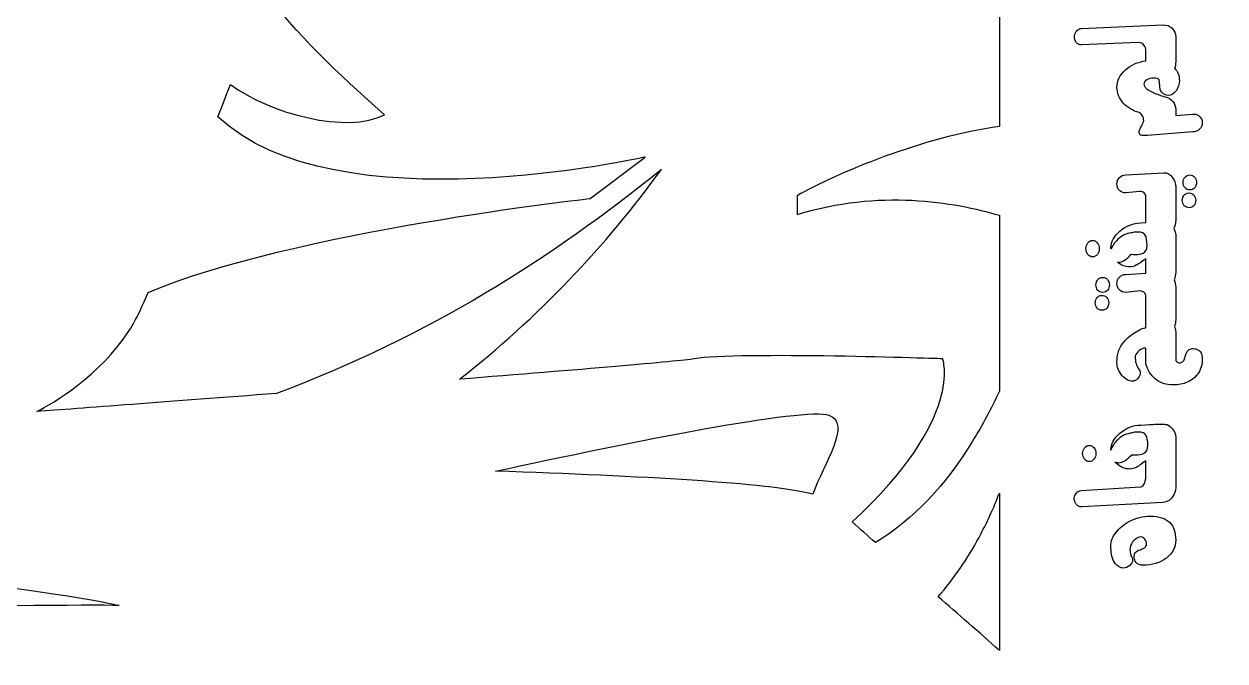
# Model space of a CAD drawing. Extents: x -11 to 3328, y 13 to 1701.
# Drawn here: x 1335 to 1662, y 1191 to 1364.5 of the extents above; entities that cross this region are included whole.
import ezdxf

# ---------------------------------------------------------------- set-up
doc = ezdxf.new("R2010")
doc.units = 0
doc.layers.add('H0107_Printing_Least_5', color=7, linetype='CONTINUOUS')

msp = doc.modelspace()

# ---------------------------------------------------------------- linework, layer by layer
at = {"layer": 'H0107_Printing_Least_5', "color": 1}
for points in [[(1600.54696, 1374.192466), (1600.54696, 1336.535467)], [(1622.816959, 1363.248466), (1645.082959, 1364.254466)], [(1648.548959, 1360.970466), (1648.548959, 1354.153466)], [(1638.414959, 1359.402466), (1622.818959, 1358.791466)], [(1640.460959, 1354.450466), (1640.460959, 1357.157466)], [(1648.218959, 1352.387466), (1648.334959, 1352.321466)], [(1643.472959, 1349.647466), (1642.999959, 1349.697466), (1642.590959, 1349.713466)], [(1648.548959, 1341.147466), (1648.548959, 1339.513467), (1653.192959, 1339.942467), (1653.373959, 1339.942467), (1653.539959, 1339.942467)], [(1653.187959, 1335.090467), (1640.857959, 1334.066467), (1640.428959, 1334.066467), (1639.998959, 1334.066467)], [(1489.092963, 1316.938467), (1504.095962, 1328.231467)], [(1634.948959, 1323.339467), (1645.297959, 1323.966467)], [(1638.810959, 1318.849467), (1634.948959, 1318.453467)], [(1648.548959, 1319.889467), (1648.548959, 1311.009467)], [(1545.478961, 1317.707467), (1545.478961, 1312.554467)], [(1639.017959, 1310.265467), (1640.460959, 1310.375467), (1640.460959, 1317.430467)], [(1600.54696, 1312.356467), (1600.54696, 1264.413468)], [(1638.263959, 1307.801467), (1637.221959, 1307.725467)], [(1648.548959, 1307.014467), (1648.548959, 1296.913468)], [(1636.449959, 1301.730467), (1637.029959, 1301.692467), (1637.529959, 1301.692467)], [(1634.935959, 1296.237468), (1640.460959, 1296.571468), (1640.460959, 1300.528467), (1639.270959, 1299.686468)], [(1638.806959, 1291.747468), (1634.936959, 1291.351468)], [(1648.548959, 1292.787468), (1648.548959, 1283.908468)], [(1640.460959, 1281.745468), (1640.460959, 1283.610468), (1640.460959, 1290.328468)], [(1648.548959, 1280.524468), (1648.548959, 1273.426468), (1648.548959, 1273.228468)], [(1640.460959, 1271.792468), (1640.460959, 1276.100468), (1640.327959, 1276.150468), (1640.093959, 1276.166468)], [(1653.307959, 1276.067468), (1653.719959, 1276.018468)], [(1637.556959, 1274.037468), (1637.556959, 1273.558468), (1637.556959, 1273.393468)], [(1651.282959, 1274.400468), (1651.579959, 1275.077468)], [(1637.181959, 1267.171468), (1636.999959, 1267.155468), (1636.769959, 1267.137468)], [(1638.416959, 1253.320469), (1637.358959, 1253.243469)], [(1639.017959, 1255.205469), (1641.413959, 1255.387469)], [(1643.809959, 1255.469469), (1644.057959, 1255.469469), (1644.289959, 1255.469469), (1644.470959, 1255.469469), (1645.098959, 1255.469469)], [(1648.548959, 1251.954469), (1648.548959, 1242.068469), (1648.548959, 1241.853469), (1648.548959, 1238.172469)], [(1636.574959, 1247.156469), (1637.162959, 1247.118469), (1637.671959, 1247.118469)], [(1640.460959, 1242.068469), (1640.460959, 1245.467469), (1639.270959, 1244.625469)], [(1600.54696, 1236.713469), (1600.54696, 1193.80647)], [(1622.816959, 1237.392469), (1639.008959, 1238.375469)], [(1620.951959, 1234.968469), (1620.951959, 1235.100469), (1620.951959, 1235.265469)], [(1645.082959, 1234.145469), (1623.014959, 1232.940469)], [(1639.150959, 1224.753469), (1639.017959, 1224.753469)], [(1630.921959, 1222.063469), (1630.921959, 1222.691469)], [(1637.242959, 1219.34047), (1637.308959, 1219.81847), (1637.375959, 1220.099469)], [(1636.565959, 1219.27447), (1636.747959, 1218.87747), (1636.796959, 1218.46547)], [(1634.337959, 1216.27047), (1633.908959, 1216.30347)]]:
    msp.add_lwpolyline(points, dxfattribs=at)
for points in [[(1648.639959, 1346.288466)], [(1647.599959, 1322.777467)], [(1652.394959, 1319.262467)], [(1653.491959, 1314.995467)], [(1625.936959, 1301.039467)], [(1628.659959, 1291.351468)], [(1628.478959, 1286.514468)], [(1625.011959, 1249.692469)], [(1549.767961, 1236.412469)], [(1645.082959, 1234.145469)], [(1646.929959, 1228.682469)], [(1583.85896, 1208.45247)]]:
    msp.add_lwpolyline(points, close=True, dxfattribs=at)
for points in [[(1624.245959, 1164.868471), (1751.840956, 1164.868471), (1840.169954, 1283.412468), (1840.169954, 1411.007465)], [(1433.089964, 1339.769467), (1424.178964, 1347.684466), (1410.417965, 1360.024466), (1401.899965, 1371.603466)], [(1645.082959, 1364.254466), (1646.089959, 1364.254466), (1646.918959, 1363.946466), (1647.570959, 1363.330466)], [(1620.985959, 1361.184466), (1620.985959, 1361.668466), (1621.185959, 1362.133466), (1621.586959, 1362.579466)], [(1621.463959, 1359.476466), (1621.144959, 1359.932466), (1620.985959, 1360.502466), (1620.985959, 1361.184466)], [(1621.586959, 1362.579466), (1621.989959, 1363.025466), (1622.398959, 1363.248466), (1622.816959, 1363.248466)], [(1647.570959, 1363.330466), (1648.222959, 1362.714466), (1648.548959, 1361.927466), (1648.548959, 1360.970466)], [(1622.818959, 1358.791466), (1622.235959, 1358.791466), (1621.783959, 1359.019466), (1621.463959, 1359.476466)], [(1639.982959, 1358.659466), (1639.608959, 1359.155466), (1639.085959, 1359.402466), (1638.414959, 1359.402466)], [(1640.460959, 1357.157466), (1640.460959, 1357.741466), (1640.301959, 1358.241466), (1639.982959, 1358.659466)], [(1634.849959, 1351.991466), (1636.334959, 1353.311466), (1638.205959, 1354.131466), (1640.460959, 1354.450466)], [(1648.548959, 1354.153466), (1648.548959, 1353.537466), (1648.439959, 1352.948466), (1648.218959, 1352.387466)], [(1632.555959, 1347.253466), (1632.555959, 1349.025466), (1633.320959, 1350.605466), (1634.849959, 1351.991466)], [(1648.334959, 1352.321466), (1648.718959, 1351.936466), (1649.019959, 1351.463466), (1649.234959, 1350.901466)], [(1649.234959, 1350.901466), (1649.448959, 1350.340466), (1649.556959, 1349.724466), (1649.556959, 1349.053466)], [(1387.769965, 1339.205467), (1389.255965, 1343.066466), (1389.649965, 1344.090466), (1391.150965, 1348.024466)], [(1391.150965, 1348.024466), (1401.776965, 1339.984467), (1423.172964, 1334.433467), (1433.089964, 1339.769467)], [(1640.658959, 1349.226466), (1640.164959, 1348.902466), (1639.916959, 1348.514466), (1639.916959, 1348.062466)], [(1639.916959, 1348.062466), (1639.916959, 1347.787466), (1640.031959, 1347.518466), (1640.263959, 1347.253466)], [(1642.590959, 1349.713466), (1641.797959, 1349.713466), (1641.154959, 1349.551466), (1640.658959, 1349.226466)], [(1644.011959, 1349.268466), (1643.913959, 1349.521466), (1643.734959, 1349.647466), (1643.472959, 1349.647466)], [(1644.174959, 1348.310466), (1644.120959, 1348.816466), (1644.065959, 1349.136466), (1644.011959, 1349.268466)], [(1644.273959, 1347.253466), (1644.207959, 1347.617466), (1644.174959, 1347.969466), (1644.174959, 1348.310466)], [(1649.556959, 1349.053466), (1649.556959, 1348.052466), (1649.250959, 1347.130466), (1648.639959, 1346.288466)], [(1634.284959, 1342.946466), (1633.131959, 1344.255466), (1632.555959, 1345.691466), (1632.555959, 1347.253466)], [(1640.263959, 1347.253466), (1640.636959, 1346.792466), (1641.368959, 1346.302466), (1642.458959, 1345.785466)], [(1642.458959, 1345.785466), (1643.371959, 1345.356466), (1644.455959, 1344.965466), (1645.710959, 1344.613466)], [(1644.933959, 1345.677466), (1644.494959, 1346.112466), (1644.273959, 1346.638466), (1644.273959, 1347.253466)], [(1646.501959, 1345.026466), (1645.896959, 1345.026466), (1645.374959, 1345.242466), (1644.933959, 1345.677466)], [(1645.710959, 1344.613466), (1646.546959, 1344.415466), (1647.228959, 1344.010466), (1647.756959, 1343.399466)], [(1648.639959, 1346.288466), (1648.028959, 1345.446466), (1647.316959, 1345.026466), (1646.501959, 1345.026466)], [(1638.598959, 1340.322466), (1636.842959, 1340.827466), (1635.404959, 1341.702466), (1634.284959, 1342.946466)], [(1647.756959, 1343.399466), (1648.284959, 1342.789466), (1648.548959, 1342.038466), (1648.548959, 1341.147466)], [(1504.095962, 1328.231467), (1504.095962, 1328.231467), (1419.695965, 1308.937467), (1387.769965, 1339.205467)], [(1639.463959, 1339.554467), (1639.216959, 1339.955467), (1638.928959, 1340.211466), (1638.598959, 1340.322466)], [(1639.215959, 1336.666467), (1639.627959, 1337.376467), (1639.833959, 1337.862467), (1639.833959, 1338.126467)], [(1639.833959, 1338.126467), (1639.833959, 1338.677467), (1639.710959, 1339.152467), (1639.463959, 1339.554467)], [(1653.539959, 1339.942467), (1654.164959, 1339.942467), (1654.696959, 1339.698467), (1655.136959, 1339.210467)], [(1655.794959, 1337.507467), (1655.794959, 1336.817467), (1655.541959, 1336.241467), (1655.035959, 1335.780467)], [(1655.136959, 1339.210467), (1655.575959, 1338.722467), (1655.794959, 1338.154467), (1655.794959, 1337.507467)], [(1600.54696, 1336.535467), (1579.916961, 1333.823467), (1555.854961, 1323.659467), (1545.478961, 1317.707467)], [(1638.596959, 1335.090467), (1638.596959, 1335.430467), (1638.802959, 1335.956467), (1639.215959, 1336.666467)], [(1638.991959, 1334.231467), (1638.728959, 1334.385467), (1638.596959, 1334.671467), (1638.596959, 1335.090467)], [(1639.998959, 1334.066467), (1639.515959, 1334.066467), (1639.179959, 1334.121467), (1638.991959, 1334.231467)], [(1655.035959, 1335.780467), (1654.529959, 1335.319467), (1653.913959, 1335.090467), (1653.187959, 1335.090467)], [(1508.517962, 1324.843467), (1478.782963, 1300.771467), (1445.222964, 1279.314468), (1403.702965, 1263.831468)], [(1453.536964, 1267.707468), (1474.912963, 1284.407468), (1493.535963, 1304.210467), (1508.517962, 1324.843467)], [(1632.555959, 1320.912467), (1632.555959, 1321.605467), (1632.780959, 1322.183467), (1633.231959, 1322.645467)], [(1633.231959, 1322.645467), (1633.683959, 1323.107467), (1634.255959, 1323.339467), (1634.948959, 1323.339467)], [(1645.297959, 1323.966467), (1646.199959, 1323.966467), (1646.967959, 1323.570467), (1647.599959, 1322.777467)], [(1647.599959, 1322.777467), (1648.233959, 1321.985467), (1648.548959, 1321.022467), (1648.548959, 1319.889467)], [(1650.562959, 1321.325467), (1650.562959, 1321.929467), (1650.738959, 1322.414467), (1651.090959, 1322.777467)], [(1651.090959, 1319.823467), (1650.738959, 1320.230467), (1650.562959, 1320.731467), (1650.562959, 1321.325467)], [(1651.090959, 1322.777467), (1651.421959, 1323.151467), (1651.854959, 1323.339467), (1652.394959, 1323.339467)], [(1652.394959, 1323.339467), (1652.890959, 1323.339467), (1653.315959, 1323.151467), (1653.673959, 1322.777467)], [(1653.673959, 1322.777467), (1654.031959, 1322.403467), (1654.209959, 1321.919467), (1654.209959, 1321.325467)], [(1654.209959, 1321.325467), (1654.209959, 1320.731467), (1654.033959, 1320.230467), (1653.681959, 1319.823467)], [(1545.478961, 1312.554467), (1567.752961, 1319.517467), (1588.17396, 1316.040467), (1600.54696, 1312.356467)], [(1633.223959, 1319.146467), (1632.778959, 1319.608467), (1632.555959, 1320.197467), (1632.555959, 1320.912467)], [(1634.948959, 1318.453467), (1634.244959, 1318.453467), (1633.668959, 1318.684467), (1633.223959, 1319.146467)], [(1639.957959, 1318.437467), (1639.622959, 1318.712467), (1639.240959, 1318.849467), (1638.810959, 1318.849467)], [(1640.460959, 1317.430467), (1640.460959, 1317.826467), (1640.293959, 1318.162467), (1639.957959, 1318.437467)], [(1650.347959, 1316.456467), (1650.347959, 1317.050467), (1650.523959, 1317.531467), (1650.875959, 1317.900467)], [(1650.875959, 1317.900467), (1651.228959, 1318.269467), (1651.662959, 1318.453467), (1652.180959, 1318.453467)], [(1652.394959, 1319.262467), (1651.888959, 1319.262467), (1651.453959, 1319.449467), (1651.090959, 1319.823467)], [(1652.180959, 1318.453467), (1652.675959, 1318.453467), (1653.109959, 1318.265467), (1653.483959, 1317.891467)], [(1653.681959, 1319.823467), (1653.329959, 1319.449467), (1652.900959, 1319.262467), (1652.394959, 1319.262467)], [(1653.483959, 1317.891467), (1653.835959, 1317.518467), (1654.011959, 1317.039467), (1654.011959, 1316.456467)], [(1368.809966, 1291.355468), (1408.185965, 1307.995467), (1489.092963, 1316.938467), (1489.092963, 1316.938467)], [(1650.892959, 1314.979467), (1650.529959, 1315.347467), (1650.347959, 1315.839467), (1650.347959, 1316.456467)], [(1652.180959, 1314.425467), (1651.684959, 1314.425467), (1651.255959, 1314.609467), (1650.892959, 1314.979467)], [(1653.491959, 1314.995467), (1653.145959, 1314.615467), (1652.708959, 1314.425467), (1652.180959, 1314.425467)], [(1654.011959, 1316.456467), (1654.011959, 1315.862467), (1653.839959, 1315.374467), (1653.491959, 1314.995467)], [(1630.921959, 1303.532467), (1630.921959, 1305.127467), (1631.735959, 1306.635467), (1633.366959, 1308.054467)], [(1633.366959, 1308.054467), (1635.040959, 1309.528467), (1636.925959, 1310.265467), (1639.017959, 1310.265467)], [(1648.548959, 1311.009467), (1648.548959, 1310.153467), (1648.371959, 1309.402467), (1648.035959, 1308.743467)], [(1648.035959, 1308.743467), (1648.375959, 1308.181467), (1648.548959, 1307.606467), (1648.548959, 1307.014467)], [(1624.104959, 1303.301467), (1624.104959, 1303.894467), (1624.283959, 1304.414467), (1624.640959, 1304.860467)], [(1624.640959, 1304.860467), (1624.998959, 1305.306467), (1625.430959, 1305.529467), (1625.936959, 1305.529467)], [(1625.936959, 1305.529467), (1626.431959, 1305.529467), (1626.852959, 1305.312467), (1627.198959, 1304.877467)], [(1627.198959, 1304.877467), (1627.546959, 1304.442467), (1627.718959, 1303.916467), (1627.718959, 1303.301467)], [(1632.400959, 1305.419467), (1631.657959, 1304.608467), (1631.188959, 1303.849467), (1630.956959, 1303.135467)], [(1635.986959, 1307.455467), (1634.676959, 1307.276467), (1633.481959, 1306.597467), (1632.400959, 1305.419467)], [(1637.221959, 1307.725467), (1636.810959, 1307.672467), (1636.398959, 1307.583467), (1635.986959, 1307.455467)], [(1640.250959, 1306.975467), (1639.903959, 1307.525467), (1639.240959, 1307.801467), (1638.263959, 1307.801467)], [(1640.769959, 1304.113467), (1640.769959, 1305.470467), (1640.596959, 1306.424467), (1640.250959, 1306.975467)], [(1624.640959, 1301.699467), (1624.283959, 1302.140467), (1624.104959, 1302.674467), (1624.104959, 1303.301467)], [(1625.936959, 1301.039467), (1625.430959, 1301.039467), (1624.998959, 1301.260467), (1624.640959, 1301.699467)], [(1627.215959, 1301.699467), (1626.879959, 1301.260467), (1626.453959, 1301.039467), (1625.936959, 1301.039467)], [(1627.718959, 1303.301467), (1627.718959, 1302.674467), (1627.551959, 1302.140467), (1627.215959, 1301.699467)], [(1630.956959, 1303.135467), (1630.948959, 1303.269467), (1630.921959, 1303.394467), (1630.921959, 1303.532467)], [(1632.978959, 1299.579468), (1633.981959, 1299.579468), (1635.138959, 1300.296467), (1636.449959, 1301.730467)], [(1637.529959, 1301.692467), (1638.352959, 1301.692467), (1639.060959, 1301.820467), (1639.651959, 1302.077467)], [(1639.651959, 1302.077467), (1640.397959, 1302.460467), (1640.769959, 1303.138467), (1640.769959, 1304.113467)], [(1636.178959, 1298.300468), (1634.828959, 1298.300468), (1633.671959, 1298.747468), (1632.690959, 1299.606468)], [(1632.690959, 1299.606468), (1632.785959, 1299.595468), (1632.877959, 1299.579468), (1632.978959, 1299.579468)], [(1637.782959, 1298.745468), (1637.198959, 1298.448468), (1636.663959, 1298.300468), (1636.178959, 1298.300468)], [(1638.419959, 1299.108468), (1638.204959, 1298.965468), (1637.991959, 1298.844468), (1637.782959, 1298.745468)], [(1639.270959, 1299.686468), (1638.918959, 1299.443468), (1638.634959, 1299.251468), (1638.419959, 1299.108468)], [(1627.356959, 1294.858468), (1627.708959, 1295.238468), (1628.143959, 1295.428468), (1628.659959, 1295.428468)], [(1628.659959, 1295.428468), (1629.177959, 1295.428468), (1629.614959, 1295.238468), (1629.972959, 1294.858468)], [(1632.538959, 1293.810468), (1632.538959, 1294.503468), (1632.764959, 1295.082468), (1633.216959, 1295.543468)], [(1633.216959, 1295.543468), (1633.668959, 1296.005468), (1634.240959, 1296.237468), (1634.935959, 1296.237468)], [(1648.548959, 1296.913468), (1648.548959, 1296.114468), (1648.402959, 1295.412468), (1648.123959, 1294.796468)], [(1626.827959, 1293.397468), (1626.827959, 1293.992468), (1627.004959, 1294.479468), (1627.356959, 1294.858468)], [(1627.347959, 1291.920468), (1627.000959, 1292.300468), (1626.827959, 1292.792468), (1626.827959, 1293.397468)], [(1628.659959, 1291.351468), (1628.131959, 1291.351468), (1627.694959, 1291.541468), (1627.347959, 1291.920468)], [(1629.988959, 1291.920468), (1629.642959, 1291.541468), (1629.199959, 1291.351468), (1628.659959, 1291.351468)], [(1629.972959, 1294.858468), (1630.330959, 1294.479468), (1630.508959, 1293.992468), (1630.508959, 1293.397468)], [(1630.508959, 1293.397468), (1630.508959, 1292.792468), (1630.334959, 1292.300468), (1629.988959, 1291.920468)], [(1633.208959, 1292.044468), (1632.761959, 1292.506468), (1632.538959, 1293.095468), (1632.538959, 1293.810468)], [(1634.936959, 1291.351468), (1634.230959, 1291.351468), (1633.655959, 1291.582468), (1633.208959, 1292.044468)], [(1639.956959, 1291.335468), (1639.620959, 1291.610468), (1639.237959, 1291.747468), (1638.806959, 1291.747468)], [(1648.123959, 1294.796468), (1648.398959, 1294.197468), (1648.548959, 1293.533468), (1648.548959, 1292.787468)], [(1364.979966, 1283.251468), (1365.944966, 1284.987468), (1367.246966, 1287.767468), (1368.809966, 1291.355468)], [(1626.646959, 1288.545468), (1626.646959, 1289.128468), (1626.822959, 1289.601468), (1627.174959, 1289.965468)], [(1627.182959, 1287.068468), (1626.824959, 1287.436468), (1626.646959, 1287.929468), (1626.646959, 1288.545468)], [(1627.174959, 1289.965468), (1627.504959, 1290.338468), (1627.939959, 1290.526468), (1628.478959, 1290.526468)], [(1628.478959, 1290.526468), (1628.984959, 1290.526468), (1629.418959, 1290.336468), (1629.782959, 1289.956468)], [(1629.782959, 1289.956468), (1630.145959, 1289.577468), (1630.326959, 1289.106468), (1630.326959, 1288.545468)], [(1630.326959, 1288.545468), (1630.326959, 1287.951468), (1630.153959, 1287.464468), (1629.806959, 1287.084468)], [(1640.460959, 1290.328468), (1640.460959, 1290.724468), (1640.293959, 1291.060468), (1639.956959, 1291.335468)], [(1628.478959, 1286.514468), (1627.971959, 1286.514468), (1627.540959, 1286.699468), (1627.182959, 1287.068468)], [(1629.806959, 1287.084468), (1629.460959, 1286.704468), (1629.017959, 1286.514468), (1628.478959, 1286.514468)], [(1363.601966, 1280.963468), (1364.259966, 1281.985468), (1364.586966, 1282.554468), (1364.979966, 1283.251468)], [(1648.548959, 1283.908468), (1648.548959, 1283.217468), (1648.434959, 1282.594468), (1648.216959, 1282.032468)], [(1648.216959, 1282.032468), (1648.433959, 1281.581468), (1648.548959, 1281.080468), (1648.548959, 1280.524468)], [(1338.472967, 1258.893469), (1342.843966, 1261.186468), (1355.747966, 1268.697468), (1363.601966, 1280.963468)], [(1634.552959, 1277.916468), (1635.157959, 1278.730468), (1636.087959, 1279.547468), (1637.342959, 1280.366468)], [(1637.342959, 1280.366468), (1638.596959, 1281.187468), (1639.635959, 1281.646468), (1640.460959, 1281.745468)], [(1632.950959, 1275.225468), (1633.281959, 1276.271468), (1633.814959, 1277.167468), (1634.552959, 1277.916468)], [(1638.633959, 1275.514468), (1638.104959, 1275.079468), (1637.745959, 1274.587468), (1637.556959, 1274.037468)], [(1640.093959, 1276.166468), (1639.648959, 1276.166468), (1639.162959, 1275.949468), (1638.633959, 1275.514468)], [(1651.579959, 1275.077468), (1651.721959, 1275.374468), (1651.946959, 1275.616468), (1652.254959, 1275.803468)], [(1652.254959, 1275.803468), (1652.418959, 1275.891468), (1652.580959, 1275.957468), (1652.739959, 1276.002468)], [(1652.739959, 1276.002468), (1652.899959, 1276.045468), (1653.088959, 1276.067468), (1653.307959, 1276.067468)], [(1653.719959, 1276.018468), (1653.884959, 1276.006468), (1654.049959, 1275.968468), (1654.213959, 1275.903468)], [(1654.213959, 1275.903468), (1654.762959, 1275.704468), (1655.174959, 1275.368468), (1655.448959, 1274.895468)], [(1517.459962, 1273.268468), (1513.098962, 1272.543468), (1485.839963, 1270.263468), (1453.536964, 1267.707468)], [(1585.08996, 1273.268468), (1585.08996, 1273.268468), (1529.050962, 1275.201468), (1517.459962, 1273.268468)], [(1560.475961, 1228.844469), (1591.25896, 1257.272469), (1585.08996, 1273.268468), (1585.08996, 1273.268468)], [(1632.555959, 1272.205468), (1632.555959, 1273.360468), (1632.687959, 1274.367468), (1632.950959, 1275.225468)], [(1633.929959, 1268.763468), (1633.013959, 1269.847468), (1632.555959, 1270.994468), (1632.555959, 1272.205468)], [(1637.556959, 1273.393468), (1637.556959, 1272.777468), (1637.676959, 1272.178468), (1637.914959, 1271.594468)], [(1648.548959, 1273.228468), (1648.548959, 1272.887468), (1648.653959, 1272.626468), (1648.861959, 1272.444468)], [(1648.861959, 1272.444468), (1649.070959, 1272.263468), (1649.328959, 1272.172468), (1649.635959, 1272.172468)], [(1649.635959, 1272.172468), (1649.899959, 1272.172468), (1650.162959, 1272.265468), (1650.426959, 1272.452468)], [(1650.426959, 1272.452468), (1650.689959, 1272.639468), (1650.871959, 1272.898468), (1650.969959, 1273.228468)], [(1650.969959, 1273.228468), (1651.068959, 1273.701468), (1651.172959, 1274.092468), (1651.282959, 1274.400468)], [(1655.794959, 1273.426468), (1655.794959, 1271.765468), (1655.404959, 1270.362468), (1654.624959, 1269.218468)], [(1655.448959, 1274.895468), (1655.679959, 1274.499468), (1655.794959, 1274.009468), (1655.794959, 1273.426468)], [(1637.914959, 1271.594468), (1638.077959, 1271.132468), (1638.371959, 1270.604468), (1638.795959, 1270.010468)], [(1638.909959, 1269.498468), (1638.909959, 1269.069468), (1638.742959, 1268.617468), (1638.407959, 1268.144468)], [(1638.795959, 1270.010468), (1638.871959, 1269.878468), (1638.909959, 1269.707468), (1638.909959, 1269.498468)], [(1642.918959, 1267.847468), (1641.741959, 1268.826468), (1640.922959, 1270.141468), (1640.460959, 1271.792468)], [(1654.624959, 1269.218468), (1653.942959, 1268.216468), (1652.964959, 1267.440468), (1651.689959, 1266.890468)], [(1636.769959, 1267.137468), (1635.792959, 1267.137468), (1634.845959, 1267.679468), (1633.929959, 1268.763468)], [(1638.407959, 1268.144468), (1638.072959, 1267.671468), (1637.664959, 1267.347468), (1637.181959, 1267.171468)], [(1647.930959, 1266.164468), (1645.940959, 1266.164468), (1644.269959, 1266.725468), (1642.918959, 1267.847468)], [(1651.689959, 1266.890468), (1650.579959, 1266.406468), (1649.325959, 1266.164468), (1647.930959, 1266.164468)], [(1403.702965, 1263.831468), (1375.197966, 1261.643468), (1349.583966, 1259.720469), (1338.472967, 1258.893469)], [(1600.54696, 1264.413468), (1598.32596, 1259.700469), (1595.89496, 1255.140469), (1593.21896, 1250.794469)], [(1463.386963, 1242.657469), (1500.332962, 1250.695469), (1547.597961, 1260.223468), (1554.144961, 1257.912469)], [(1554.144961, 1257.912469), (1560.430961, 1255.696469), (1552.729961, 1244.692469), (1549.767961, 1236.412469)], [(1630.921959, 1248.471469), (1630.921959, 1250.066469), (1631.735959, 1251.574469), (1633.366959, 1252.994469)], [(1636.104959, 1252.969469), (1634.774959, 1252.787469), (1633.560959, 1252.099469), (1632.463959, 1250.902469)], [(1633.366959, 1252.994469), (1635.040959, 1254.468469), (1636.925959, 1255.205469), (1639.017959, 1255.205469)], [(1637.358959, 1253.243469), (1636.940959, 1253.189469), (1636.522959, 1253.099469), (1636.104959, 1252.969469)], [(1640.433959, 1252.482469), (1640.080959, 1253.040469), (1639.408959, 1253.320469), (1638.416959, 1253.320469)], [(1640.960959, 1249.576469), (1640.960959, 1250.954469), (1640.784959, 1251.922469), (1640.433959, 1252.482469)], [(1641.413959, 1255.387469), (1641.777959, 1255.387469), (1642.245959, 1255.400469), (1642.818959, 1255.428469)], [(1642.818959, 1255.428469), (1643.391959, 1255.456469), (1643.721959, 1255.469469), (1643.809959, 1255.469469)], [(1645.098959, 1255.469469), (1645.373959, 1255.436469), (1645.577959, 1255.414469), (1645.710959, 1255.404469)], [(1645.710959, 1255.404469), (1646.347959, 1255.404469), (1646.980959, 1255.029469), (1647.608959, 1254.281469)], [(1647.608959, 1254.281469), (1648.235959, 1253.532469), (1648.548959, 1252.757469), (1648.548959, 1251.954469)], [(1593.21896, 1250.794469), (1586.13696, 1239.238469), (1577.138961, 1229.368469), (1566.808961, 1223.189469)], [(1623.741959, 1249.024469), (1624.093959, 1249.470469), (1624.516959, 1249.692469), (1625.011959, 1249.692469)], [(1625.011959, 1249.692469), (1625.529959, 1249.692469), (1625.960959, 1249.478469), (1626.307959, 1249.049469)], [(1632.463959, 1250.902469), (1631.646959, 1250.011469), (1631.135959, 1249.177469), (1630.927959, 1248.401469)], [(1639.825959, 1247.509469), (1640.583959, 1247.898469), (1640.960959, 1248.586469), (1640.960959, 1249.576469)], [(1623.212959, 1247.465469), (1623.212959, 1248.058469), (1623.389959, 1248.578469), (1623.741959, 1249.024469)], [(1623.732959, 1245.913469), (1623.386959, 1246.342469), (1623.212959, 1246.859469), (1623.212959, 1247.465469)], [(1625.011959, 1245.269469), (1624.505959, 1245.269469), (1624.079959, 1245.484469), (1623.732959, 1245.913469)], [(1626.299959, 1245.913469), (1625.947959, 1245.484469), (1625.518959, 1245.269469), (1625.011959, 1245.269469)], [(1626.827959, 1247.465469), (1626.827959, 1246.859469), (1626.652959, 1246.342469), (1626.299959, 1245.913469)], [(1626.307959, 1249.049469), (1626.654959, 1248.620469), (1626.827959, 1248.092469), (1626.827959, 1247.465469)], [(1630.927959, 1248.401469), (1630.927959, 1248.425469), (1630.921959, 1248.447469), (1630.921959, 1248.471469)], [(1633.050959, 1244.972469), (1634.068959, 1244.972469), (1635.243959, 1245.701469), (1636.574959, 1247.156469)], [(1637.671959, 1247.118469), (1638.506959, 1247.118469), (1639.225959, 1247.248469), (1639.825959, 1247.509469)], [(1549.767961, 1236.412469), (1537.410962, 1239.514469), (1503.150962, 1241.296469), (1463.386963, 1242.657469)], [(1632.458959, 1244.732469), (1632.310959, 1244.877469), (1632.196959, 1245.037469), (1632.069959, 1245.192469)], [(1632.069959, 1245.192469), (1632.357959, 1245.050469), (1632.681959, 1244.972469), (1633.050959, 1244.972469)], [(1636.178959, 1243.239469), (1634.724959, 1243.239469), (1633.483959, 1243.736469), (1632.458959, 1244.732469)], [(1637.782959, 1243.684469), (1637.198959, 1243.387469), (1636.663959, 1243.239469), (1636.178959, 1243.239469)], [(1638.419959, 1244.048469), (1638.204959, 1243.904469), (1637.991959, 1243.783469), (1637.782959, 1243.684469)], [(1639.270959, 1244.625469), (1638.918959, 1244.383469), (1638.634959, 1244.190469), (1638.419959, 1244.048469)], [(1639.008959, 1238.375469), (1639.486959, 1238.375469), (1639.859959, 1238.754469), (1640.127959, 1239.512469)], [(1640.127959, 1239.512469), (1640.349959, 1240.160469), (1640.460959, 1241.012469), (1640.460959, 1242.068469)], [(1594.99596, 1224.608469), (1597.13596, 1228.576469), (1598.96396, 1232.623469), (1600.54696, 1236.713469)], [(1620.951959, 1235.265469), (1620.951959, 1235.760469), (1621.147959, 1236.238469), (1621.537959, 1236.699469)], [(1621.537959, 1236.699469), (1621.928959, 1237.161469), (1622.355959, 1237.392469), (1622.816959, 1237.392469)], [(1648.548959, 1238.172469), (1648.548959, 1237.281469), (1648.250959, 1236.439469), (1647.653959, 1235.646469)], [(1621.605959, 1233.476469), (1621.270959, 1233.833469), (1621.052959, 1234.330469), (1620.951959, 1234.968469)], [(1623.014959, 1232.940469), (1622.411959, 1232.940469), (1621.941959, 1233.119469), (1621.605959, 1233.476469)], [(1647.653959, 1235.646469), (1646.989959, 1234.744469), (1646.132959, 1234.244469), (1645.082959, 1234.145469)], [(1635.894959, 1228.979469), (1637.667959, 1229.925469), (1639.600959, 1230.399469), (1641.692959, 1230.399469)], [(1641.692959, 1230.399469), (1644.038959, 1230.399469), (1645.784959, 1229.826469), (1646.929959, 1228.682469)], [(1566.808961, 1223.189469), (1564.678961, 1225.060469), (1562.569961, 1226.942469), (1560.475961, 1228.844469)], [(1632.209959, 1225.876469), (1633.156959, 1227.164469), (1634.385959, 1228.198469), (1635.894959, 1228.979469)], [(1646.929959, 1228.682469), (1648.009959, 1227.603469), (1648.548959, 1226.013469), (1648.548959, 1223.912469)], [(1252.806969, 1223.189469), (1266.509968, 1218.89047), (1346.955966, 1209.78347), (1360.863966, 1206.06747)], [(1583.85896, 1208.45247), (1588.24596, 1213.51447), (1591.95296, 1218.97847), (1594.99596, 1224.608469)], [(1630.921959, 1222.691469), (1630.921959, 1223.637469), (1631.350959, 1224.698469), (1632.209959, 1225.876469)], [(1636.796959, 1223.400469), (1636.334959, 1222.773469), (1636.103959, 1222.030469), (1636.103959, 1221.172469)], [(1639.017959, 1224.753469), (1638.067959, 1224.556469), (1637.327959, 1224.104469), (1636.796959, 1223.400469)], [(1640.129959, 1224.135469), (1639.808959, 1224.547469), (1639.482959, 1224.753469), (1639.150959, 1224.753469)], [(1640.609959, 1222.872469), (1640.609959, 1223.301469), (1640.449959, 1223.722469), (1640.129959, 1224.135469)], [(1648.548959, 1223.912469), (1648.548959, 1221.931469), (1647.705959, 1220.286469), (1646.020959, 1218.97647)], [(1630.953959, 1220.982469), (1630.931959, 1221.285469), (1630.921959, 1221.645469), (1630.921959, 1222.063469)], [(1631.052959, 1220.099469), (1631.009959, 1220.385469), (1630.976959, 1220.679469), (1630.953959, 1220.982469)], [(1631.762959, 1218.00347), (1631.443959, 1218.55347), (1631.206959, 1219.25147), (1631.052959, 1220.099469)], [(1636.103959, 1221.172469), (1636.103959, 1220.489469), (1636.258959, 1219.85747), (1636.565959, 1219.27447)], [(1637.375959, 1220.099469), (1637.551959, 1220.595469), (1637.928959, 1220.941469), (1638.503959, 1221.139469)], [(1638.503959, 1221.139469), (1638.834959, 1221.238469), (1639.086959, 1221.321469), (1639.258959, 1221.386469)], [(1639.258959, 1221.386469), (1639.429959, 1221.453469), (1639.633959, 1221.552469), (1639.871959, 1221.683469)], [(1639.871959, 1221.683469), (1640.109959, 1221.815469), (1640.292959, 1221.983469), (1640.418959, 1222.187469)], [(1640.418959, 1222.187469), (1640.546959, 1222.391469), (1640.609959, 1222.618469), (1640.609959, 1222.872469)], [(1633.528959, 1216.43547), (1632.780959, 1216.76547), (1632.191959, 1217.28747), (1631.762959, 1218.00347)], [(1636.021959, 1216.95547), (1635.503959, 1216.49847), (1634.943959, 1216.27047), (1634.337959, 1216.27047)], [(1636.796959, 1218.46547), (1636.796959, 1217.91447), (1636.538959, 1217.41147), (1636.021959, 1216.95547)], [(1637.804959, 1217.78847), (1637.430959, 1218.21847), (1637.242959, 1218.73447), (1637.242959, 1219.34047)], [(1639.639959, 1217.04647), (1638.867959, 1217.04647), (1638.256959, 1217.29347), (1637.804959, 1217.78847)], [(1643.143959, 1217.53247), (1642.074959, 1217.20847), (1640.907959, 1217.04647), (1639.639959, 1217.04647)], [(1646.020959, 1218.97647), (1645.171959, 1218.33947), (1644.212959, 1217.85747), (1643.143959, 1217.53247)], [(1633.908959, 1216.30347), (1633.743959, 1216.33647), (1633.616959, 1216.38047), (1633.528959, 1216.43547)], [(1360.863966, 1206.06747), (1345.803966, 1206.68047), (1223.102969, 1203.45347), (1207.36697, 1207.32447)], [(1600.54696, 1193.80647), (1594.88896, 1198.91747), (1589.32796, 1203.74847), (1583.85896, 1208.45247)]]:
    msp.add_open_spline(points, degree=3, dxfattribs=at)

doc.saveas('drawing.dxf')
